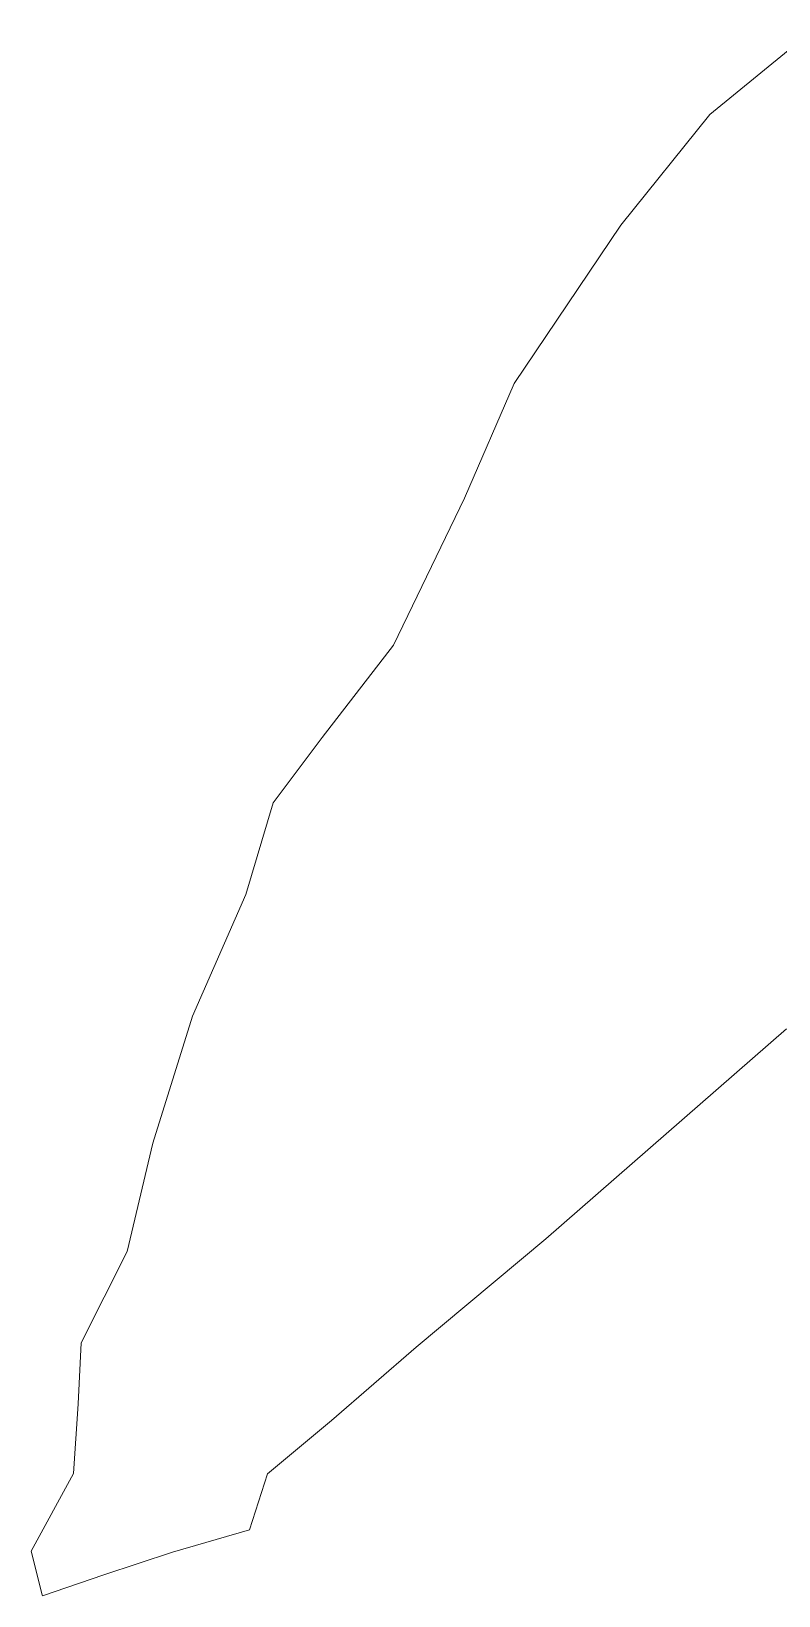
# Model space of a CAD drawing. Header units: feet. Extents: x 865220 to 2774701, y -2240498 to 961524.
# Drawn here: x 2772151.2 to 2772266.4, y 957304.2 to 957545.2 of the extents above; entities that cross this region are included whole.
import ezdxf

# ---------------------------------------------------------------- set-up
doc = ezdxf.new("R2010")
doc.units = ezdxf.units.FT
doc.header["$LTSCALE"] = 0.015
doc.header["$MEASUREMENT"] = 0
doc.layers.add('Parcels', color=7, linetype='Continuous', lineweight=0)

msp = doc.modelspace()

# ---------------------------------------------------------------- linework, layer by layer
at = {"layer": 'Parcels', "lineweight": 5, "ltscale": 100}
for p, q in [((2772271.53, 957545.19), (2772255.81, 957532.36)), ((2772255.81, 957532.36), (2772242.11, 957515.3)), ((2772242.11, 957515.3), (2772225.65, 957490.95)), ((2772225.65, 957490.95), (2772217.98, 957473.25)), ((2772217.98, 957473.25), (2772207.06, 957450.63)), ((2772207.06, 957450.63), (2772196.04, 957436.4)), ((2772196.04, 957436.4), (2772188.51, 957426.31)), ((2772188.51, 957426.31), (2772184.31, 957412.22)), ((2772184.31, 957412.22), (2772176.09, 957393.48)), ((2772176.09, 957393.48), (2772169.96, 957373.92)), ((2772230.55, 957359.15), (2772267.62, 957391.52)), ((2772169.96, 957373.92), (2772165.97, 957357.2)), ((2772210.56, 957342.47), (2772230.55, 957359.15)), ((2772165.97, 957357.2), (2772158.89, 957343.17)), ((2772158.89, 957343.17), (2772158.45, 957333.73)), ((2772197.5, 957331.17), (2772210.56, 957342.47)), ((2772158.45, 957333.73), (2772157.73, 957322.99)), ((2772187.64, 957322.96), (2772197.5, 957331.17)), ((2772157.73, 957322.99), (2772151.21, 957311.04)), ((2772184.85, 957314.35), (2772187.64, 957322.96)), ((2772172.98, 957310.9), (2772184.85, 957314.35)), ((2772151.21, 957311.04), (2772152.88, 957304.34)), ((2772162.42, 957307.42), (2772172.98, 957310.9)), ((2772152.92, 957304.19), (2772162.42, 957307.42)), ((2772152.88, 957304.34), (2772152.92, 957304.19)), ((2772152.88, 957304.34), (2772152.88, 957304.34))]:
    msp.add_line(p, q, dxfattribs=at)

doc.saveas('drawing.dxf')
